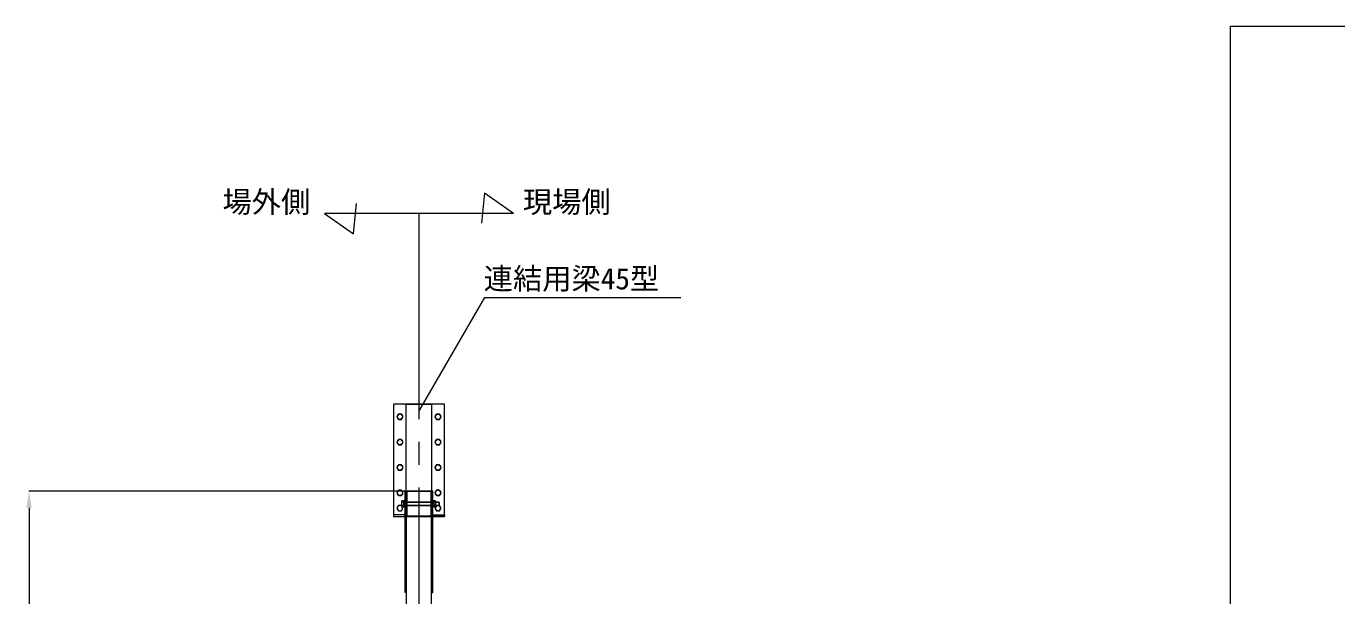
# Model space of a CAD drawing. Units: millimetres, scale not verified. Extents: x -20976 to 3174, y -17325 to 17325.
# Drawn here: x -4743 to 419, y 8554 to 10799 of the extents above; entities that cross this region are included whole.
import ezdxf
from ezdxf.enums import TextEntityAlignment as Align

# ---------------------------------------------------------------- set-up
doc = ezdxf.new("R2010")
doc.units = ezdxf.units.MM
doc.header["$LTSCALE"] = 90
doc.linetypes.add('CHAIN2', pattern=[12, 9, -1, 1, -1])
for name, color, linetype, lineweight in [('0-6_ﾎﾞﾙﾄ類', 2, 'Continuous', 18), ('0-A_図面枠', 7, 'Continuous', 18), ('0-B_寸法', 3, 'Continuous', 18), ('1-4_通芯', 1, 'CHAIN2', 18), ('1-8_標準柱', 7, 'Continuous', 18), ('1-9_文字', 7, 'Continuous', 18), ('1-B_連結用梁45', 7, 'Continuous', 18)]:
    doc.layers.add(name, color=color, linetype=linetype, lineweight=lineweight)
doc.styles.add('ＭＳ ゴシック', font='')
doc.styles.get('ＭＳ ゴシック').set_extended_font_data('MS Gothic')

msp = doc.modelspace()

# ---------------------------------------------------------------- linework, layer by layer
at = {"layer": '0-6_ﾎﾞﾙﾄ類'}
for p, q in [((-3265.04, 8927.5), (-3263.42, 8929.12)), ((-3265.04, 8927.5), (-3265.04, 8906.5)), ((-3265.04, 8906.5), (-3263.42, 8904.88)), ((-3263.42, 8923.06), (-3256.04, 8923.06)), ((-3263.42, 8910.94), (-3256.04, 8910.94)), ((-3256.04, 8917), (-3253.04, 8917.8)), ((-3256.04, 8916.19), (-3253.04, 8917)), ((-3243.94, 8924), (-3148.54, 8924)), ((-3243.94, 8922.8), (-3148.54, 8922.8)), ((-3243.94, 8911.2), (-3148.54, 8911.2)), ((-3243.94, 8910), (-3148.54, 8910)), ((-3132.06, 8923.38), (-3139.44, 8923.38)), ((-3132.06, 8911.26), (-3139.44, 8911.26)), ((-3130.44, 8927.82), (-3132.06, 8929.44)), ((-3130.44, 8906.82), (-3132.06, 8905.19)), ((-3130.44, 8927.82), (-3130.44, 8906.82)), ((-3130.44, 8924), (-3118.04, 8924)), ((-3130.44, 8922.8), (-3116.84, 8922.8)), ((-3130.44, 8911.2), (-3116.84, 8911.2)), ((-3130.44, 8910), (-3118.04, 8910)), ((-3118.04, 8924), (-3118.04, 8910)), ((-3118.04, 8924), (-3116.04, 8922)), ((-3118.04, 8910), (-3116.04, 8912)), ((-3116.04, 8922), (-3116.04, 8912))]:
    msp.add_line(p, q, dxfattribs=at)
for points in [[(-3277.3, 9270.5), (-3283.36, 9260), (-3277.3, 9249.5), (-3265.18, 9249.5), (-3259.12, 9260), (-3265.18, 9270.5)], [(-3127.3, 9270.5), (-3133.37, 9260), (-3127.3, 9249.5), (-3115.18, 9249.5), (-3109.11, 9260), (-3115.18, 9270.5)], [(-3277.3, 9170.5), (-3283.36, 9160), (-3277.3, 9149.5), (-3265.18, 9149.5), (-3259.12, 9160), (-3265.18, 9170.5)], [(-3127.3, 9170.5), (-3133.37, 9160), (-3127.3, 9149.5), (-3115.18, 9149.5), (-3109.11, 9160), (-3115.18, 9170.5)], [(-3277.3, 9070.5), (-3283.36, 9060), (-3277.3, 9049.5), (-3265.18, 9049.5), (-3259.12, 9060), (-3265.18, 9070.5)], [(-3127.3, 9070.5), (-3133.37, 9060), (-3127.3, 9049.5), (-3115.18, 9049.5), (-3109.11, 9060), (-3115.18, 9070.5)], [(-3277.3, 8970.5), (-3283.36, 8960), (-3277.3, 8949.5), (-3265.18, 8949.5), (-3259.12, 8960), (-3265.18, 8970.5)], [(-3127.3, 8970.5), (-3133.37, 8960), (-3127.3, 8949.5), (-3115.18, 8949.5), (-3109.11, 8960), (-3115.18, 8970.5)], [(-3253.04, 8905.65), (-3253.04, 8928.35), (-3256.04, 8928.35), (-3256.04, 8905.65)], [(-3253.04, 8906), (-3253.04, 8928), (-3250.74, 8928), (-3250.74, 8906)], [(-3139.44, 8928.32), (-3139.44, 8906.32), (-3141.74, 8906.32), (-3141.74, 8928.32)]]:
    msp.add_lwpolyline(points, close=True, dxfattribs=at)
for points in [[(-3265.04, 8910.26), (-3265.18, 8910.5), (-3277.3, 8910.5), (-3283.36, 8900), (-3277.3, 8889.5), (-3265.18, 8889.5), (-3259.12, 8900), (-3261.93, 8904.88)], [(-3263.42, 8904.88), (-3256.04, 8904.88), (-3256.04, 8929.12), (-3263.42, 8929.12)], [(-3132.06, 8905.19), (-3139.44, 8905.19), (-3139.44, 8929.44), (-3132.06, 8929.44)], [(-3127.59, 8910), (-3133.37, 8900), (-3127.3, 8889.5), (-3115.18, 8889.5), (-3109.11, 8900), (-3115.18, 8910.5), (-3117.54, 8910.5)]]:
    msp.add_lwpolyline(points, dxfattribs=at)
for centre in [(-3271.24, 9260), (-3121.24, 9260), (-3271.24, 9160), (-3121.24, 9160), (-3271.24, 9060), (-3121.24, 9060), (-3271.24, 8960), (-3121.24, 8960)]:
    msp.add_circle(centre, 10.5, dxfattribs=at)
for centre, radius, start, end in [((-3271.24, 9260), 11, 132.659, 167.341), ((-3271.24, 9260), 11, 192.659, 227.341), ((-3271.24, 9260), 11, 72.659, 107.341), ((-3271.24, 9260), 11, 252.659, 287.341), ((-3271.24, 9260), 11, 12.659, 47.341), ((-3271.24, 9260), 11, 312.659, 347.341), ((-3121.24, 9260), 11, 132.659, 167.341), ((-3121.24, 9260), 11, 192.659, 227.341), ((-3121.24, 9260), 11, 72.659, 107.341), ((-3121.24, 9260), 11, 252.659, 287.341), ((-3121.24, 9260), 11, 12.659, 47.341), ((-3121.24, 9260), 11, 312.659, 347.341), ((-3271.24, 9160), 11, 132.659, 167.341), ((-3271.24, 9160), 11, 192.659, 227.341), ((-3271.24, 9160), 11, 72.659, 107.341), ((-3271.24, 9160), 11, 252.659, 287.341), ((-3271.24, 9160), 11, 12.659, 47.341), ((-3271.24, 9160), 11, 312.659, 347.341), ((-3121.24, 9160), 11, 132.659, 167.341), ((-3121.24, 9160), 11, 192.659, 227.341), ((-3121.24, 9160), 11, 72.659, 107.341), ((-3121.24, 9160), 11, 252.659, 287.341), ((-3121.24, 9160), 11, 12.659, 47.341), ((-3121.24, 9160), 11, 312.659, 347.341), ((-3271.24, 9060), 11, 132.659, 167.341), ((-3271.24, 9060), 11, 192.659, 227.341), ((-3271.24, 9060), 11, 72.659, 107.341), ((-3271.24, 9060), 11, 252.659, 287.341), ((-3271.24, 9060), 11, 12.659, 47.341), ((-3271.24, 9060), 11, 312.659, 347.341), ((-3121.24, 9060), 11, 132.659, 167.341), ((-3121.24, 9060), 11, 192.659, 227.341), ((-3121.24, 9060), 11, 72.659, 107.341), ((-3121.24, 9060), 11, 252.659, 287.341), ((-3121.24, 9060), 11, 12.659, 47.341), ((-3121.24, 9060), 11, 312.659, 347.341), ((-3271.24, 8960), 11, 132.659, 167.341), ((-3271.24, 8960), 11, 192.659, 227.341), ((-3271.24, 8960), 11, 72.659, 107.341), ((-3271.24, 8960), 11, 252.659, 287.341), ((-3271.24, 8960), 11, 12.659, 47.341), ((-3271.24, 8960), 11, 312.659, 347.341), ((-3121.24, 8960), 11, 132.659, 167.341), ((-3121.24, 8960), 11, 192.659, 227.341), ((-3121.24, 8960), 11, 72.659, 107.341), ((-3121.24, 8960), 11, 252.659, 287.341), ((-3121.24, 8960), 11, 12.659, 47.341), ((-3121.24, 8960), 11, 312.659, 347.341), ((-3271.24, 8900), 11, 132.659, 167.341), ((-3271.24, 8900), 11, 192.659, 227.341), ((-3271.24, 8900), 10.5, 53.809, 27.668), ((-3271.24, 8900), 11, 72.659, 107.341), ((-3271.24, 8900), 11, 252.659, 287.341), ((-3252.92, 8917), 12.12, 150, 210), ((-3260.39, 8926.09), 4.28, 135, 225), ((-3260.39, 8907.9), 4.28, 135, 225), ((-3271.24, 8900), 11, 312.659, 347.341), ((-3271.24, 8900), 11, 12.659, 26.311), ((-3135.1, 8926.42), 4.28, 315, 45), ((-3142.57, 8917.32), 12.12, 330, 30), ((-3135.1, 8908.23), 4.28, 315, 45), ((-3121.24, 8900), 11, 132.659, 167.341), ((-3121.24, 8900), 11, 192.659, 227.341), ((-3121.24, 8900), 10.5, 107.753, 72.256), ((-3121.24, 8900), 11, 252.659, 287.341), ((-3121.24, 8900), 11, 12.659, 47.341), ((-3121.24, 8900), 11, 312.659, 347.341)]:
    msp.add_arc(centre, radius, start, end, dxfattribs=at)
at = {"layer": '0-A_図面枠'}
msp.add_lwpolyline([(0, 10798.6), (3143.92, 10798.6), (3143.92, 5777.01), (0, 5777.01)], close=True, dxfattribs=at)
at = {"layer": '0-B_寸法'}
for p, q in [((-3251.74, 8967), (-4733.24, 8967)), ((-4732.24, 8901), (-4732.24, 4533))]:
    msp.add_line(p, q, dxfattribs=at)
at = {"layer": '0-B_寸法', "color": 91}
msp.add_solid([(-4743.24, 8901), (-4732.24, 8967), (-4721.24, 8901)], dxfattribs=at)
at = {"layer": '1-4_通芯'}
msp.add_line((-3196.24, 10060.84), (-3196.24, 2955), dxfattribs=at)
at = {"layer": '1-8_標準柱'}
for points in [[(-3250.74, 8967), (-3246.24, 8967), (-3246.24, 8567), (-3250.74, 8567)], [(-3141.74, 8967), (-3146.24, 8967), (-3146.24, 8567), (-3141.74, 8567)]]:
    msp.add_lwpolyline(points, close=True, dxfattribs=at)
msp.add_lwpolyline([(-3146.24, 8517), (-3146.24, 8867), (-3246.24, 8867), (-3246.24, 8523.08)], dxfattribs=at)
at = {"layer": '1-9_文字'}
for p, q in [((-3196.24, 9280.68), (-2936.91, 9729.86)), ((-2936.91, 9729.86), (-2936.47, 9729.86)), ((-2936.47, 9729.86), (-2165.16, 9729.86))]:
    msp.add_line(p, q, dxfattribs=at)
for points in [[(-2824.3, 10060.84), (-2937.82, 10140.93), (-2950.33, 10022.13)], [(-2824.3, 10060.84), (-3568.19, 10060.84), (-3454.66, 9980.75), (-3442.16, 10099.56)]]:
    msp.add_lwpolyline(points, dxfattribs=at)
at = {"layer": '1-B_連結用梁45'}
for p, q in [((-3246.24, 8964.7), (-3246.24, 8869.3)), ((-3148.54, 8967), (-3243.94, 8967)), ((-3146.24, 8869.3), (-3146.24, 8964.7)), ((-3246.24, 8867), (-3246.24, 8873)), ((-3246.24, 8867), (-3146.24, 8867)), ((-3243.94, 8867), (-3148.54, 8867)), ((-3146.24, 8867), (-3146.24, 8873))]:
    msp.add_line(p, q, dxfattribs=at)
for points in [[(-3141.74, 8867), (-3096.24, 8867), (-3096.24, 9310), (-3296.24, 9310), (-3296.24, 8867), (-3250.74, 8867)], [(-3250.74, 8873), (-3296.24, 8873), (-3296.24, 8867), (-3250.74, 8867)], [(-3141.74, 8873), (-3096.24, 8873), (-3096.24, 8867), (-3141.74, 8867)]]:
    msp.add_lwpolyline(points, dxfattribs=at)
for points in [[(-3246.24, 9310), (-3146.24, 9310), (-3146.24, 8967), (-3246.24, 8967)], [(-3243.94, 8869.3), (-3148.54, 8869.3), (-3148.54, 8964.7), (-3243.94, 8964.7)]]:
    msp.add_lwpolyline(points, close=True, dxfattribs=at)
for centre, start, end in [((-3243.94, 8964.7), 90, 180), ((-3148.54, 8964.7), 0, 90), ((-3243.94, 8869.3), 180, 270), ((-3148.54, 8869.3), 270, 0)]:
    msp.add_arc(centre, 2.3, start, end, dxfattribs=at)

# ---------------------------------------------------------------- texts
at = {"layer": '1-9_文字', "style": 'ＭＳ ゴシック'}
for s, p in [('場外側', (-3970.1, 10038.93)), ('現場側', (-2786.72, 10038.93)), ('連結用梁45型', (-2940.9, 9736.34))]:
    msp.add_text(s, height=84.46, dxfattribs=at).set_placement(p, align=Align.BOTTOM_LEFT)

doc.saveas('drawing.dxf')
